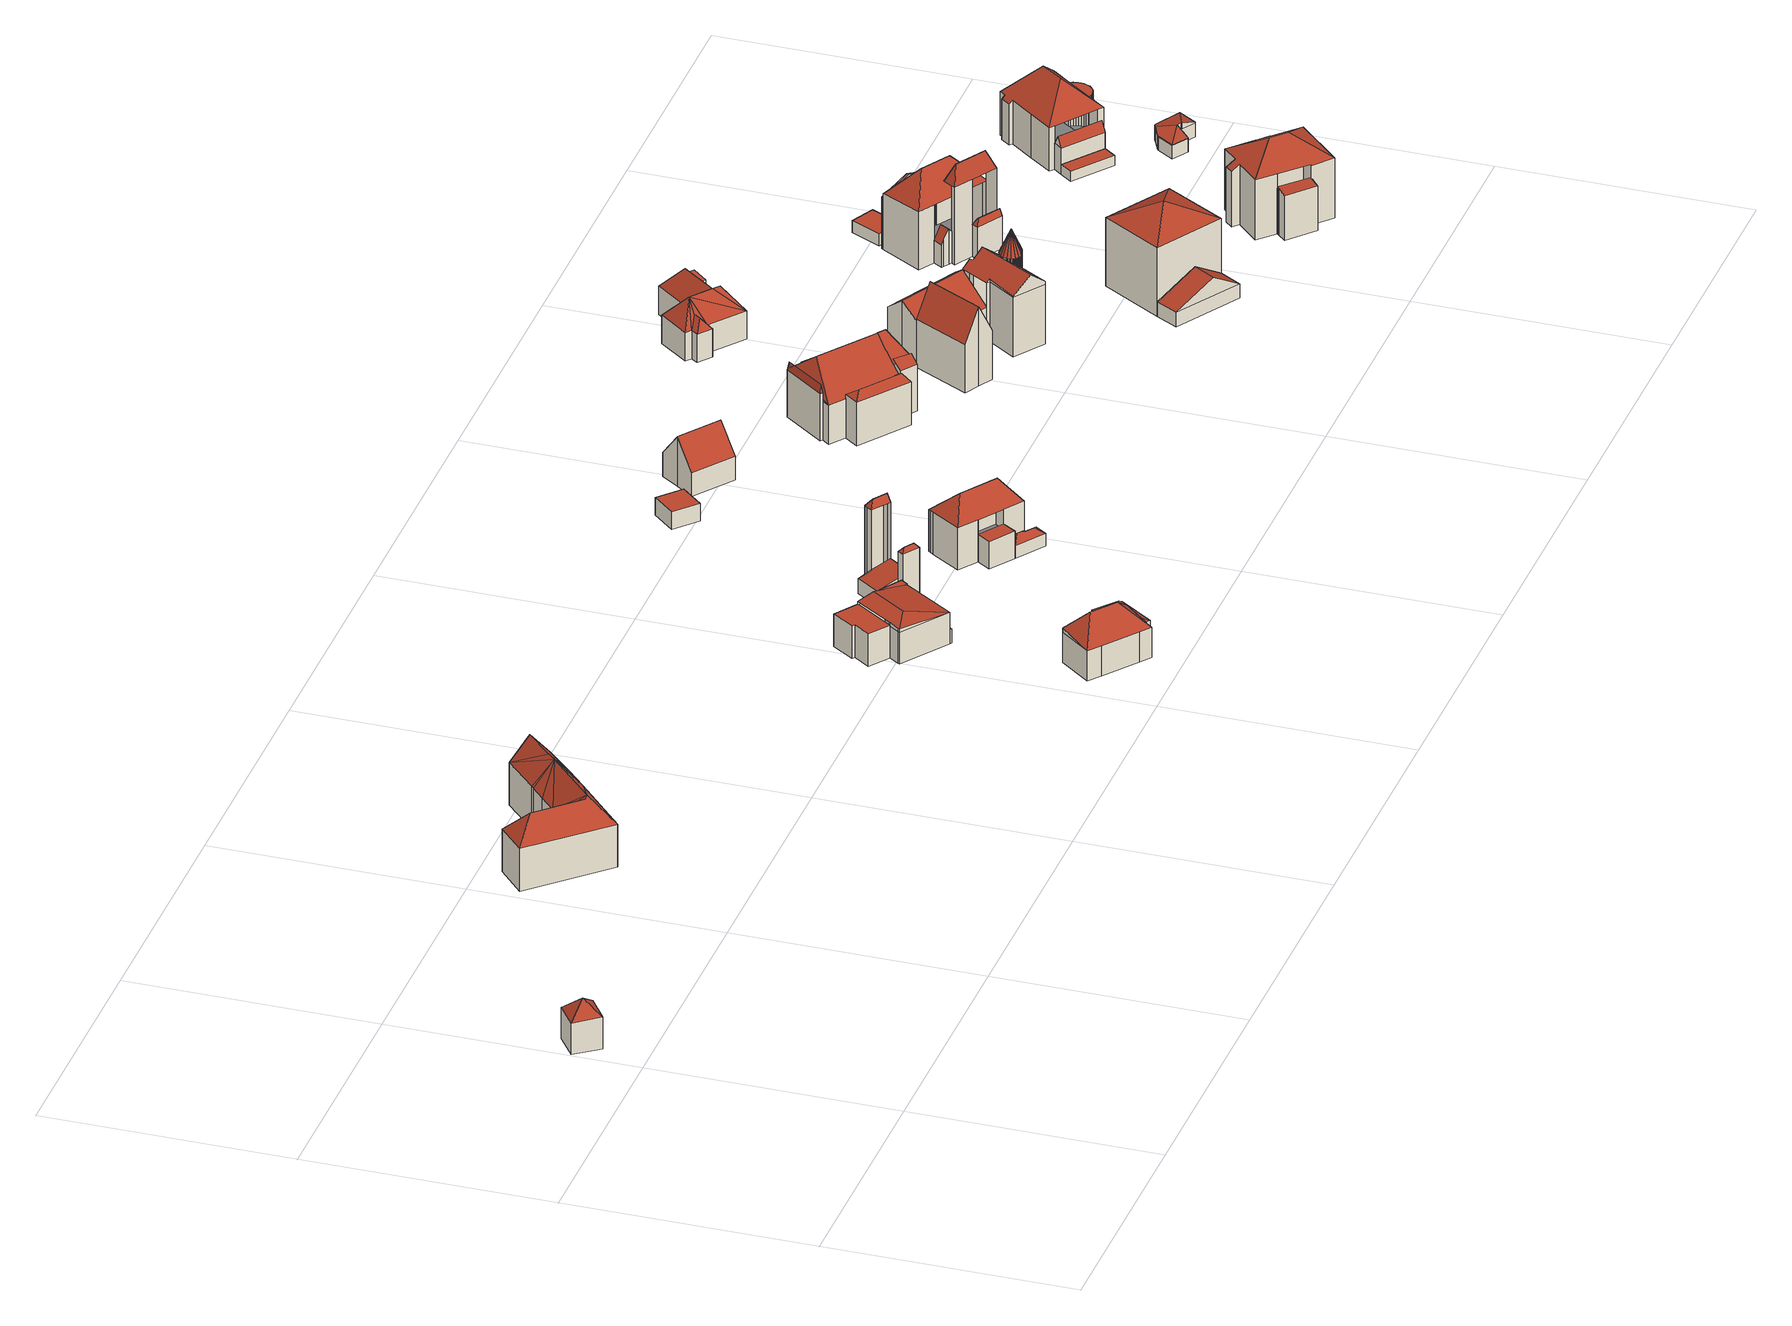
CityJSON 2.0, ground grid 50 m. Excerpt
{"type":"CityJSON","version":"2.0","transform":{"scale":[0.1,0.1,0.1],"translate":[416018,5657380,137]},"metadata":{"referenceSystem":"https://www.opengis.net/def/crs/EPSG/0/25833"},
"CityObjects":{
"building1":{"type":"Building","attributes":{"Dachtyp_tdc":"tdcTentRoof","Gemeindeschluessel":14612000,"Dachneigung":44.95,"QualitaetDacherkennung":68,"Geometrietyp2DReferenz":"3000","measuredHeight":9.64,"function":"31001_9998","roofType":"3500"},"geometry":[{"type":"Solid","lod":"2","boundaries":[[[[0,1,2,3]],[[1,4,5,2]],[[4,6,7,5]],[[6,0,3,7]],[[1,0,8]],[[4,1,8]],[[6,4,8]],[[0,6,8]],[[3,2,5,7]]]],"semantics":{"surfaces":[{"type":"WallSurface"},{"type":"RoofSurface"},{"type":"GroundSurface"}],"values":[[0,0,0,0,1,1,1,1,2]]}}]},
"building2":{"type":"Building","attributes":{"Dachtyp_tdc":"tdcFreeFormRoof","Gemeindeschluessel":14612000,"Dachneigung":49.51,"QualitaetDacherkennung":42,"Geometrietyp2DReferenz":"3000","measuredHeight":14.08,"function":"31001_9998","roofType":"5000"},"geometry":[{"type":"Solid","lod":"2","boundaries":[[[[9,10,11]],[[12,10,9]],[[12,13,10]],[[14,13,12]],[[13,14,15]],[[16,15,14,17]],[[16,17,18]],[[13,15,16,18,19]],[[20,21,22]],[[23,24,25,26,27,28,29,30,31,32,33,34]],[[17,14,24,23]],[[14,12,25,24]],[[12,9,26,25]],[[9,11,27,26]],[[11,35,28,27]],[[35,20,29,28]],[[20,22,30,29]],[[22,36,31,30]],[[36,37,32,31]],[[37,19,33,32]],[[19,18,34,33]],[[18,17,23,34]],[[38,37,36]],[[10,37,38]],[[13,37,10]],[[37,13,19]],[[36,22,21,38]],[[21,20,38]],[[20,10,38]],[[35,10,20]],[[10,35,11]]]],"semantics":{"surfaces":[{"type":"RoofSurface"},{"type":"WallSurface"},{"type":"GroundSurface"}],"values":[[0,0,0,0,0,0,0,0,1,2,1,1,1,1,1,1,1,1,1,1,1,1,0,0,0,0,0,0,0,0,0]]}}]},
"building3":{"type":"Building","attributes":{"Dachtyp_tdc":"tdcFreeFormRoof","Gemeindeschluessel":14612000,"Dachneigung":45.87,"QualitaetDacherkennung":77,"Geometrietyp2DReferenz":"3000","measuredHeight":11.06,"function":"31001_9998","roofType":"5000"},"geometry":[{"type":"Solid","lod":"2","boundaries":[[[[39,40,41,42]],[[40,43,44,41]],[[43,45,46,44]],[[45,47,48,46]],[[47,49,50,48]],[[49,51,52,50]],[[51,53,54,52]],[[53,55,56,54]],[[55,57,58,56]],[[57,39,42,58]],[[59,45,60]],[[39,61,62,63,64,65]],[[45,43,40,39,65,60]],[[66,59,60,65,64]],[[47,59,66,49]],[[49,66,64,51]],[[53,63,62,55]],[[51,64,63,53]],[[55,62,61,57]],[[57,61,39]],[[45,59,47]],[[42,41,44,46,48,50,52,54,56,58]]]],"semantics":{"surfaces":[{"type":"WallSurface"},{"type":"RoofSurface"},{"type":"GroundSurface"}],"values":[[0,0,0,0,0,0,0,0,0,0,1,1,1,1,0,0,0,0,0,0,0,2]]}}]},
"building4":{"type":"Building","attributes":{"Gemeindeschluessel":14612000,"Geometrietyp2DReferenz":"3000","function":"31001_9998","roofType":"9999"},"children":["building4-1","building4-2","building4-3","building4-4"]},
"building4-1":{"type":"BuildingPart","attributes":{"Dachtyp_tdc":"tdcHipAndGableRoof","Dachneigung":11.31,"QualitaetDacherkennung":45,"Geometrietyp2DReferenz":"3000","measuredHeight":8.24,"roofType":"5000"},"parents":["building4"],"geometry":[{"type":"MultiSurface","lod":"2","boundaries":[[[67,68,69,70,71]],[[68,72,73,69]],[[72,74,75,73]],[[76,77,78,79]],[[80,81,82,83,84]],[[85,67,86]],[[67,81,80,87,88,89,86]],[[90,91,92,85,86,89]],[[68,85,92,72]],[[72,92,91,93,74]],[[76,94,90,89,88,95,77]],[[67,85,68]],[[83,70,69,73,75,79,78,84]]],"semantics":{"surfaces":[{"type":"WallSurface"},{"type":"RoofSurface"},{"type":"GroundSurface"}],"values":[0,0,0,0,0,1,1,1,0,0,0,0,2]}}]},
"building4-2":{"type":"BuildingPart","attributes":{"Dachtyp_tdc":"tdcPolyFlatRoof","Dachneigung":0,"QualitaetDacherkennung":72,"Geometrietyp2DReferenz":"3000","measuredHeight":6.9,"roofType":"1000"},"parents":["building4"],"geometry":[{"type":"MultiSurface","lod":"2","boundaries":[[[93,96,97,75,74]],[[96,98,99,97]],[[98,100,101,99]],[[100,102,103,101]],[[102,94,76,79,103]],[[102,100,98,96,93,94]],[[79,75,97,99,101,103]]],"semantics":{"surfaces":[{"type":"WallSurface"},{"type":"RoofSurface"},{"type":"GroundSurface"}],"values":[0,0,0,0,0,1,2]}}]},
"building4-3":{"type":"BuildingPart","attributes":{"Dachtyp_tdc":"tdcPolyFlatRoof","Dachneigung":2.68,"QualitaetDacherkennung":78,"Geometrietyp2DReferenz":"3000","measuredHeight":6.94,"roofType":"2100"},"parents":["building4"],"geometry":[{"type":"MultiSurface","lod":"2","boundaries":[[[95,104,105,78,77]],[[104,106,107,105]],[[106,108,80,84,107]],[[108,106,104,95,87]],[[78,105,107,84]]],"semantics":{"surfaces":[{"type":"WallSurface"},{"type":"RoofSurface"},{"type":"GroundSurface"}],"values":[0,0,0,1,2]}}]},
"building4-4":{"type":"BuildingPart","attributes":{"Dachtyp_tdc":"tdcPolyFlatRoof","Dachneigung":0,"QualitaetDacherkennung":0,"Geometrietyp2DReferenz":"3000","measuredHeight":3,"roofType":"9999"},"parents":["building4"],"geometry":[{"type":"MultiSurface","lod":"2","boundaries":[[[71,109,110,82]],[[82,110,111,83]],[[110,109,112,111]],[[109,71,70,112]],[[83,111,112,70]],[[83,70,71,82]]],"semantics":{"surfaces":[{"type":"RoofSurface"},{"type":"WallSurface"},{"type":"GroundSurface"},{"type":"ClosureSurface","isClosure":"1","QuelleClosure":"LoD1Solid"}],"values":[0,1,1,1,2,3]}}]},
"building5":{"type":"Building","attributes":{"Dachtyp_tdc":"tdcFreeFormRoof","Gemeindeschluessel":14612000,"Dachneigung":26.32,"QualitaetDacherkennung":73,"Geometrietyp2DReferenz":"3000","measuredHeight":5.23,"function":"31001_9998","roofType":"5000"},"geometry":[{"type":"Solid","lod":"2","boundaries":[[[[113,114,115,116]],[[114,117,118,115]],[[117,119,120,118]],[[119,121,122,120]],[[121,123,124,122]],[[123,113,116,124]],[[125,123,126]],[[114,127,117]],[[128,126,123,121]],[[126,128,119,127,114,113,125]],[[121,119,128]],[[119,117,127]],[[113,123,125]],[[116,115,118,120,122,124]]]],"semantics":{"surfaces":[{"type":"WallSurface"},{"type":"RoofSurface"},{"type":"GroundSurface"}],"values":[[0,0,0,0,0,0,1,1,1,1,0,0,0,2]]}}]},
"building6":{"type":"Building","attributes":{"Gemeindeschluessel":14612000,"Geometrietyp2DReferenz":"3000","function":"31001_9998","roofType":"9999"},"children":["building6-1","building6-2","building6-3"]},
"building6-1":{"type":"BuildingPart","attributes":{"Dachtyp_tdc":"tdcFreeFormRoof","Dachneigung":53.41,"QualitaetDacherkennung":11,"Geometrietyp2DReferenz":"3000","measuredHeight":10.83,"roofType":"5000"},"parents":["building6"],"geometry":[{"type":"MultiSurface","lod":"2","boundaries":[[[129,130,131,132,133]],[[134,135,136,137,138]],[[135,129,133,136]],[[139,135,134]],[[140,139,134,130]],[[140,130,129]],[[139,140,129,135]],[[133,132,141,137,136]]],"semantics":{"surfaces":[{"type":"WallSurface"},{"type":"RoofSurface"},{"type":"GroundSurface"}],"values":[0,0,0,1,1,1,1,2]}}]},
"building6-2":{"type":"BuildingPart","attributes":{"Dachtyp_tdc":"tdcFreeFormRoof","Dachneigung":56.14,"QualitaetDacherkennung":5,"Geometrietyp2DReferenz":"3000","measuredHeight":18.08,"roofType":"5000"},"parents":["building6"],"geometry":[{"type":"MultiSurface","lod":"2","boundaries":[[[142,143,144,145,146]],[[143,147,148,144]],[[147,149,150,148]],[[149,151,152,150]],[[151,153,154,152]],[[153,155,154]],[[151,149,147,156]],[[147,143,142,156]],[[145,144,148,150,152,154]],[[142,153,151,156]]],"semantics":{"surfaces":[{"type":"WallSurface"},{"type":"RoofSurface"},{"type":"GroundSurface"}],"values":[0,0,0,0,0,0,1,1,2,1]}}]},
"building6-3":{"type":"BuildingPart","attributes":{"Dachtyp_tdc":"tdcGableRoof","Dachneigung":10.36,"QualitaetDacherkennung":9,"Geometrietyp2DReferenz":"3000","measuredHeight":4.58,"roofType":"3100"},"parents":["building6"],"geometry":[{"type":"MultiSurface","lod":"2","boundaries":[[[131,157,158,132]],[[157,159,160,158]],[[159,146,145,160]],[[155,161,162,154]],[[161,138,137,162]],[[155,146,159,157,131,163]],[[163,138,161,155]],[[141,132,158,160,145,154,162,137]]],"semantics":{"surfaces":[{"type":"WallSurface"},{"type":"RoofSurface"},{"type":"GroundSurface"}],"values":[0,0,0,0,0,1,1,2]}}]},
"building7":{"type":"Building","attributes":{"Dachtyp_tdc":"tdcFreeFormRoof","Gemeindeschluessel":14612000,"Dachneigung":35.01,"QualitaetDacherkennung":14,"Geometrietyp2DReferenz":"3000","measuredHeight":3.83,"function":"31001_9998","roofType":"5000"},"geometry":[{"type":"Solid","lod":"2","boundaries":[[[[164,165,166,167]],[[165,168,169,166]],[[168,170,171,169]],[[170,172,173,171]],[[172,174,175,173]],[[174,164,167,175]],[[176,174,172]],[[177,176,172,170]],[[178,177,170,168]],[[179,178,168,165]],[[179,165,164]],[[176,177,178,179,164,174]],[[167,166,169,171,173,175]]]],"semantics":{"surfaces":[{"type":"WallSurface"},{"type":"RoofSurface"},{"type":"GroundSurface"}],"values":[[0,0,0,0,0,0,1,1,1,1,1,1,2]]}}]},
"building8":{"type":"Building","attributes":{"Gemeindeschluessel":14612000,"Geometrietyp2DReferenz":"3000","function":"31001_9998","roofType":"9999"},"children":["building8-1","building8-2"]},
"building8-1":{"type":"BuildingPart","attributes":{"Dachtyp_tdc":"tdcPolyFlatRoof","Dachneigung":0,"QualitaetDacherkennung":53,"Geometrietyp2DReferenz":"3000","measuredHeight":5.79,"roofType":"1000"},"parents":["building8"],"geometry":[{"type":"MultiSurface","lod":"2","boundaries":[[[180,181,167,166]],[[181,182,183,167]],[[182,184,185,183]],[[184,186,187,185]],[[184,182,181,180,186]],[[187,166,167,183,185]]],"semantics":{"surfaces":[{"type":"WallSurface"},{"type":"RoofSurface"},{"type":"GroundSurface"}],"values":[0,0,0,0,1,2]}}]},
"building8-2":{"type":"BuildingPart","attributes":{"Dachtyp_tdc":"tdcFreeFormRoof","Dachneigung":43.89,"QualitaetDacherkennung":69,"Geometrietyp2DReferenz":"3000","measuredHeight":12.89,"roofType":"5000"},"parents":["building8"],"geometry":[{"type":"MultiSurface","lod":"2","boundaries":[[[188,189,185,187,186]],[[189,190,191,185]],[[190,192,193,191]],[[192,194,195,193]],[[194,196,197,195]],[[196,198,199,197]],[[198,200,201,199]],[[200,202,203,201]],[[202,204,205,203]],[[204,206,207,205]],[[206,208,209,207]],[[208,210,169,209]],[[210,211,166,169]],[[211,180,166]],[[210,208,206,212]],[[206,204,202,200,198,196,213,212]],[[196,194,192,190,213]],[[187,185,191,193,195,197,199,201,203,205,207,209,169,166]],[[190,189,188,211,210,212,213]]],"semantics":{"surfaces":[{"type":"WallSurface"},{"type":"RoofSurface"},{"type":"GroundSurface"}],"values":[0,0,0,0,0,0,0,0,0,0,0,0,0,0,1,1,1,2,1]}}]},
"building9":{"type":"Building","attributes":{"Dachtyp_tdc":"tdcPolyFlatRoof","Gemeindeschluessel":14612000,"Dachneigung":0,"QualitaetDacherkennung":62,"Geometrietyp2DReferenz":"3000","measuredHeight":3.75,"function":"31001_9998","roofType":"1000"},"geometry":[{"type":"Solid","lod":"2","boundaries":[[[[214,215,216,217]],[[215,218,219,216]],[[218,220,221,219]],[[220,214,217,221]],[[220,218,215,214]],[[217,216,219,221]]]],"semantics":{"surfaces":[{"type":"WallSurface"},{"type":"RoofSurface"},{"type":"GroundSurface"}],"values":[[0,0,0,0,1,2]]}}]},
"building10":{"type":"Building","attributes":{"Dachtyp_tdc":"tdcFreeFormRoof","Gemeindeschluessel":14612000,"Dachneigung":51.76,"QualitaetDacherkennung":70,"Geometrietyp2DReferenz":"3000","measuredHeight":10.62,"function":"31001_9998","roofType":"5000"},"geometry":[{"type":"Solid","lod":"2","boundaries":[[[[222,223,224,225]],[[223,226,227,224]],[[226,228,229,227]],[[228,230,231,229]],[[230,222,225,231]],[[222,232,233,226,223]],[[232,230,228,233]],[[228,226,233]],[[222,230,232]],[[225,224,227,229,231]]]],"semantics":{"surfaces":[{"type":"WallSurface"},{"type":"RoofSurface"},{"type":"GroundSurface"}],"values":[[0,0,0,0,0,1,1,0,0,2]]}}]},
"building11":{"type":"Building","attributes":{"Gemeindeschluessel":14612000,"Geometrietyp2DReferenz":"3000","function":"31001_9998","roofType":"9999"},"children":["building11-1","building11-2","building11-3","building11-4","building11-5","building11-6"]},
"building11-1":{"type":"BuildingPart","attributes":{"Dachtyp_tdc":"tdcPolyFlatRoof","Dachneigung":32.9,"QualitaetDacherkennung":39,"Geometrietyp2DReferenz":"3000","measuredHeight":11.26,"roofType":"2100"},"parents":["building11"],"geometry":[{"type":"MultiSurface","lod":"2","boundaries":[[[234,235,236,237,238]],[[234,239,240,235]],[[237,241,242,243,238]],[[239,234,238,243,244]]],"semantics":{"surfaces":[{"type":"WallSurface"},{"type":"RoofSurface"},{"type":"GroundSurface"}],"values":[0,1,2,0]}}]},
"building11-2":{"type":"BuildingPart","attributes":{"Dachtyp_tdc":"tdcHipAndGableRoof","Dachneigung":61.39,"QualitaetDacherkennung":60,"Geometrietyp2DReferenz":"3000","measuredHeight":14.5,"roofType":"5000"},"parents":["building11"],"geometry":[{"type":"MultiSurface","lod":"2","boundaries":[[[245,246,247,248,249]],[[246,250,251,247]],[[250,252,253,251]],[[252,244,243,253]],[[252,250,246,254]],[[246,245,255,256,254]],[[256,257,258,244,252,254]],[[259,248,247,251,253,243,242]]],"semantics":{"surfaces":[{"type":"WallSurface"},{"type":"RoofSurface"},{"type":"GroundSurface"}],"values":[0,0,0,0,1,1,1,2]}}]},
"building11-3":{"type":"BuildingPart","attributes":{"Dachtyp_tdc":"tdcHipAndGableRoof","Dachneigung":40.61,"QualitaetDacherkennung":50,"Geometrietyp2DReferenz":"3000","measuredHeight":14.42,"roofType":"5000"},"parents":["building11"],"geometry":[{"type":"MultiSurface","lod":"2","boundaries":[[[260,261,262,263,264,255]],[[265,266,262,261,267]],[[268,269,270]],[[271,272,273,274,275,248,259,242,241]],[[276,268,272,271]],[[268,270,273,272]],[[265,267,275,274]],[[262,277,269,268,263]],[[268,276,278,279,257,264,263]]],"semantics":{"surfaces":[{"type":"RoofSurface"},{"type":"WallSurface"},{"type":"GroundSurface"}],"values":[0,1,1,2,1,1,1,0,0]}}]},
"building11-4":{"type":"BuildingPart","attributes":{"Dachtyp_tdc":"tdcPolyFlatRoof","Dachneigung":31.56,"QualitaetDacherkennung":32,"Geometrietyp2DReferenz":"3000","measuredHeight":10.44,"roofType":"2100"},"parents":["building11"],"geometry":[{"type":"MultiSurface","lod":"2","boundaries":[[[280,281,282,275,267,261]],[[281,283,284,282]],[[283,285,286,284]],[[285,287,288,286]],[[287,260,249,248,288]],[[260,287,285,283,281,280]],[[275,282,284,286,288,248]]],"semantics":{"surfaces":[{"type":"WallSurface"},{"type":"RoofSurface"},{"type":"GroundSurface"}],"values":[0,0,0,0,0,1,2]}}]},
"building11-5":{"type":"BuildingPart","attributes":{"Dachtyp_tdc":"tdcFreeFormRoof","Dachneigung":35.27,"QualitaetDacherkennung":13,"Geometrietyp2DReferenz":"3000","measuredHeight":10.44,"roofType":"5000"},"parents":["building11"],"geometry":[{"type":"MultiSurface","lod":"2","boundaries":[[[236,289,290,237]],[[289,291,292,290]],[[291,293,276,271,292]],[[294,293,291]],[[295,294,291,289]],[[289,236,296,295]],[[294,295,296,293]],[[237,290,292,271,241]]],"semantics":{"surfaces":[{"type":"WallSurface"},{"type":"RoofSurface"},{"type":"GroundSurface"}],"values":[0,0,0,1,1,1,1,2]}}]},
"building11-6":{"type":"BuildingPart","attributes":{"Dachtyp_tdc":"tdcFreeFormRoof","Dachneigung":80.69,"QualitaetDacherkennung":27,"Geometrietyp2DReferenz":"3000","measuredHeight":11.85,"roofType":"5000"},"parents":["building11"],"geometry":[{"type":"MultiSurface","lod":"2","boundaries":[[[297,298,299,273,270,269]],[[298,300,301,299]],[[300,266,265,274,301]],[[302,266,300]],[[303,302,300,298]],[[303,298,297]],[[302,303,297,277,266]],[[273,299,301,274]]],"semantics":{"surfaces":[{"type":"WallSurface"},{"type":"RoofSurface"},{"type":"GroundSurface"}],"values":[0,0,0,1,1,1,1,2]}}]},
"building12":{"type":"Building","attributes":{"Gemeindeschluessel":14612000,"QualitaetDacherkennung":100,"Geometrietyp2DReferenz":"3000","function":"31001_9998","roofType":"9999"},"children":["building12-1","building12-2","building12-3","building12-4"]},
"building12-1":{"type":"BuildingPart","attributes":{"Dachtyp_tdc":"tdcGableRoof","Dachneigung":61.97,"QualitaetDacherkennung":100,"Geometrietyp2DReferenz":"3000","measuredHeight":16.81,"roofType":"3100"},"parents":["building12"],"geometry":[{"type":"MultiSurface","lod":"2","boundaries":[[[304,305,306,307]],[[308,304,307,309]],[[305,310,311,306]],[[310,312,313,314,315,311]],[[316,308,309,317,318,319]],[[320,312,310,305]],[[305,304,308,316,321,320]],[[309,307,306,311,315,322,323,317]]],"semantics":{"surfaces":[{"type":"WallSurface"},{"type":"RoofSurface"},{"type":"GroundSurface"}],"values":[0,0,0,0,0,1,1,2]}}]},
"building12-2":{"type":"BuildingPart","attributes":{"Dachtyp_tdc":"tdcGableRoof","Dachneigung":37.87,"QualitaetDacherkennung":100,"Geometrietyp2DReferenz":"3000","measuredHeight":15.94,"roofType":"3100"},"parents":["building12"],"geometry":[{"type":"MultiSurface","lod":"2","boundaries":[[[324,325,326]],[[327,328,329]],[[329,328,330,331]],[[332,333,334,335]],[[335,334,336,337]],[[338,339,340,341,342,343,344,345,346,347,348,349,350,351,352,353,354,355,356,357]],[[358,359,340,339,360,361]],[[359,327,341,340]],[[327,329,362,342,341]],[[335,337,354,353,363]],[[337,364,355,354]],[[364,324,356,355]],[[324,326,365,366,357,356]],[[367,336,334,333,368,369,370,371,372,373,374,375,330,328,327,376]],[[326,325,377,367,376,378,379,380]],[[380,379,358]],[[358,379,378,359]],[[359,378,376,327]],[[337,336,367,377,364]],[[364,377,325,324]]],"semantics":{"surfaces":[{"type":"WallSurface"},{"type":"GroundSurface"},{"type":"RoofSurface"}],"values":[0,0,0,0,0,1,0,0,0,0,0,0,0,2,2,0,0,0,0,0]}}]},
"building12-3":{"type":"BuildingPart","attributes":{"Dachtyp_tdc":"tdcGableAndHippedGRoof","Dachneigung":37.28,"QualitaetDacherkennung":100,"Geometrietyp2DReferenz":"3000","measuredHeight":11.18,"roofType":"9999"},"parents":["building12"],"geometry":[{"type":"MultiSurface","lod":"2","boundaries":[[[313,381,382,314]],[[381,383,384,382]],[[383,385,386,384]],[[385,387,388,386]],[[387,361,360,388]],[[365,319,318,366]],[[389,361,387]],[[390,389,387,385,383,381]],[[381,313,391,392,319,365,390]],[[393,394,314,382,384,386,388,360,395,396,366,318]]],"semantics":{"surfaces":[{"type":"WallSurface"},{"type":"RoofSurface"},{"type":"GroundSurface"}],"values":[0,0,0,0,0,0,1,1,1,2]}}]},
"building12-4":{"type":"BuildingPart","attributes":{"Dachtyp_tdc":"tdcTentRoof","Dachneigung":66.86,"QualitaetDacherkennung":100,"Geometrietyp2DReferenz":"3000","measuredHeight":19.27,"roofType":"4000"},"parents":["building12"],"geometry":[{"type":"MultiSurface","lod":"2","boundaries":[[[397,398,399,362,329]],[[398,400,401,399]],[[400,402,403,401]],[[402,404,405,403]],[[404,406,407,405]],[[406,408,409,407]],[[408,410,411,409]],[[410,412,413,411]],[[412,414,415,413]],[[414,416,417,415]],[[416,418,419,417]],[[418,420,421,419]],[[420,422,423,421]],[[422,424,425,423]],[[424,426,427,425]],[[426,428,429,427]],[[428,430,431,429]],[[430,432,433,431]],[[432,434,435,433]],[[434,436,437,435]],[[436,438,439,437]],[[438,440,441,439]],[[440,442,443,441]],[[442,444,445,443]],[[444,446,447,445]],[[446,448,449,447]],[[448,450,451,449]],[[450,452,453,451]],[[452,454,455,453]],[[456,457,458,459]],[[454,460,461,455]],[[460,462,463,461]],[[462,456,459,463]],[[457,464,465,458]],[[464,466,467,465]],[[466,468,469,467]],[[468,470,471,469]],[[470,472,335,363,471]],[[473,474,475,476,477,478,479,480]],[[481,482,483,484,485,486,473,480]],[[487,488,489,490,491,492,481,480]],[[493,494,495,496,497,487,480]],[[472,498,493,480,499]],[[500,499,480]],[[501,500,480]],[[502,501,480]],[[503,502,480]],[[504,503,480]],[[505,504,480]],[[506,505,480]],[[507,506,480]],[[508,507,480]],[[397,508,480]],[[480,509,510,511,512,513,514,397]],[[515,516,517,518,519,520,509,480]],[[479,521,424,422,522,515,480]],[[416,516,515,418]],[[418,515,522,420]],[[420,522,422]],[[424,521,426]],[[426,521,479,428]],[[428,479,478,430]],[[406,510,509,520,408]],[[408,520,519,410]],[[410,519,518,412]],[[412,518,517,414]],[[414,517,516,416]],[[397,514,398]],[[398,514,513,400]],[[400,513,512,402]],[[402,512,511,404]],[[404,511,510,406]],[[470,498,472]],[[468,494,493,498,470]],[[456,487,497,457]],[[462,488,487,456]],[[457,497,496,464]],[[464,496,495,466]],[[466,495,494,468]],[[450,492,491,452]],[[448,482,481,492,450]],[[452,491,490,454]],[[454,490,489,460]],[[460,489,488,462]],[[440,486,485,442]],[[438,474,473,486,440]],[[442,485,484,444]],[[444,484,483,446]],[[446,483,482,448]],[[430,478,477,432]],[[432,477,476,434]],[[434,476,475,436]],[[436,475,474,438]],[[523,524,525,526,527,528,529,530,531,532,362,399,401,403,405,407,409,411,413,415,417,419,421,423,425,427,429,431,433,435,437,439,441,443,445,447,449,451,453,455,461,463,459,458,465,467,469,471,363]]],"semantics":{"surfaces":[{"type":"WallSurface"},{"type":"RoofSurface"},{"type":"GroundSurface"}],"values":[0,0,0,0,0,0,0,0,0,0,0,0,0,0,0,0,0,0,0,0,0,0,0,0,0,0,0,0,0,0,0,0,0,0,0,0,0,0,1,1,1,1,1,1,1,1,1,1,1,1,1,1,1,1,1,1,0,0,0,0,0,0,0,0,0,0,0,0,0,0,0,0,0,0,0,0,0,0,0,0,0,0,0,0,0,0,0,0,0,0,0,0,0,2]}}]},
"building13":{"type":"Building","attributes":{"Dachtyp_tdc":"tdcFreeFormRoof","Gemeindeschluessel":14612000,"Dachneigung":50.59,"QualitaetDacherkennung":54,"Geometrietyp2DReferenz":"3000","measuredHeight":10.64,"function":"31001_9998","roofType":"5000"},"geometry":[{"type":"Solid","lod":"2","boundaries":[[[[533,534,535,536]],[[534,537,538,535]],[[537,539,540,538]],[[539,541,542,540]],[[541,543,544,542]],[[543,545,546,544]],[[545,547,548,546]],[[547,549,550,548]],[[549,551,552,550]],[[551,553,554,552]],[[553,555,556,554]],[[555,557,558,556]],[[557,559,560,558]],[[559,533,536,560]],[[561,562,559,557]],[[563,564,561,557,555]],[[563,555,553]],[[565,543,566]],[[563,565,564]],[[563,543,565]],[[563,545,543]],[[563,567,545]],[[563,551,567]],[[551,563,553]],[[568,567,551,549]],[[568,549,547]],[[567,568,547,545]],[[566,543,541]],[[565,566,541,539]],[[569,562,561,564,565,539,537]],[[570,569,537,534]],[[570,534,533]],[[562,569,570,533,559]],[[536,535,538,540,542,544,546,548,550,552,554,556,558,560]]]],"semantics":{"surfaces":[{"type":"WallSurface"},{"type":"RoofSurface"},{"type":"GroundSurface"}],"values":[[0,0,0,0,0,0,0,0,0,0,0,0,0,0,1,1,1,1,1,1,1,1,1,1,1,1,1,1,1,1,1,1,1,2]]}}]},
"building14":{"type":"Building","attributes":{"Dachtyp_tdc":"tdcGableRoof","Gemeindeschluessel":14612000,"Dachneigung":23.42,"QualitaetDacherkennung":7,"Geometrietyp2DReferenz":"3000","measuredHeight":7.06,"function":"31001_9998","roofType":"3100"},"geometry":[{"type":"Solid","lod":"2","boundaries":[[[[571,572,573,574]],[[572,575,576,573]],[[575,577,578,576]],[[577,571,574,578]],[[575,572,579]],[[571,577,580]],[[572,571,580,579]],[[577,575,579,580]],[[574,573,576,578]]]],"semantics":{"surfaces":[{"type":"WallSurface"},{"type":"RoofSurface"},{"type":"GroundSurface"}],"values":[[0,0,0,0,0,0,1,1,2]]}}]},
"building15":{"type":"Building","attributes":{"Dachtyp_tdc":"tdcTentRoof","Gemeindeschluessel":14612000,"Dachneigung":26.72,"QualitaetDacherkennung":83,"Geometrietyp2DReferenz":"3000","measuredHeight":18.25,"function":"31001_9998","roofType":"3500"},"geometry":[{"type":"Solid","lod":"2","boundaries":[[[[581,582,583,578]],[[582,584,585,583]],[[584,586,574,585]],[[586,581,578,574]],[[582,581,587]],[[584,582,587]],[[586,584,587]],[[581,586,587]],[[578,583,585,574]]]],"semantics":{"surfaces":[{"type":"WallSurface"},{"type":"RoofSurface"},{"type":"GroundSurface"}],"values":[[0,0,0,0,1,1,1,1,2]]}}]},
"building16":{"type":"Building","attributes":{"Gemeindeschluessel":14612000,"Geometrietyp2DReferenz":"3000","function":"31001_9998","roofType":"9999"},"children":["building16-1","building16-2","building16-3","building16-4","building16-5"]},
"building16-1":{"type":"BuildingPart","attributes":{"Dachtyp_tdc":"tdcFreeFormRoof","Dachneigung":60.22,"QualitaetDacherkennung":18,"Geometrietyp2DReferenz":"3000","measuredHeight":8.27,"roofType":"5000"},"parents":["building16"],"geometry":[{"type":"MultiSurface","lod":"2","boundaries":[[[588,589,590,591]],[[592,593,594,595]],[[593,588,591,594]],[[596,593,592]],[[597,596,592,589]],[[597,589,588]],[[596,597,588,593]],[[591,590,595,594]]],"semantics":{"surfaces":[{"type":"WallSurface"},{"type":"RoofSurface"},{"type":"GroundSurface"}],"values":[0,0,0,0,1,1,1,2]}}]},
"building16-2":{"type":"BuildingPart","attributes":{"Dachtyp_tdc":"tdcGableRoof","Dachneigung":60.09,"QualitaetDacherkennung":7,"Geometrietyp2DReferenz":"3000","measuredHeight":7.57,"roofType":"3100"},"parents":["building16"],"geometry":[{"type":"MultiSurface","lod":"2","boundaries":[[[598,599,600,601]],[[599,602,603,600]],[[602,604,605,603]],[[606,598,601,607]],[[608,604,602,599,598]],[[598,606,609,608]],[[601,600,603,605,610,611,607]]],"semantics":{"surfaces":[{"type":"WallSurface"},{"type":"RoofSurface"},{"type":"GroundSurface"}],"values":[0,0,0,0,1,1,2]}}]},
"building16-3":{"type":"BuildingPart","attributes":{"Dachtyp_tdc":"tdcFreeFormRoof","Dachneigung":67.44,"QualitaetDacherkennung":6,"Geometrietyp2DReferenz":"3000","measuredHeight":20.17,"roofType":"5000"},"parents":["building16"],"geometry":[{"type":"MultiSurface","lod":"2","boundaries":[[[612,613,592,595,614,615]],[[616,617,618,590,589]],[[617,619,606,607,618]],[[620,613,612]],[[621,620,612,622]],[[621,622,619,617]],[[620,621,617,616,613]],[[607,611,614,595,590,618]]],"semantics":{"surfaces":[{"type":"WallSurface"},{"type":"RoofSurface"},{"type":"GroundSurface"}],"values":[0,0,0,1,1,1,1,2]}}]},
"building16-4":{"type":"BuildingPart","attributes":{"Dachtyp_tdc":"tdcHipRoof","Dachneigung":48.92,"QualitaetDacherkennung":44,"Geometrietyp2DReferenz":"3000","measuredHeight":17.33,"roofType":"3200"},"parents":["building16"],"geometry":[{"type":"MultiSurface","lod":"2","boundaries":[[[623,624,625,626,627]],[[628,629,630,631,632]],[[629,633,634,630]],[[633,635,636,634]],[[635,637,638,636]],[[637,639,640,638]],[[639,641,642,640]],[[641,643,644,642]],[[643,615,614,644]],[[643,641,639,637,635,633,629,645]],[[624,623,646]],[[629,628,647,648,624,646,645]],[[623,649,650,615,643,645,646]],[[605,627,626,631,630,634,636,638,640,642,644,614,611,610]],[[649,623,627,605]],[[649,605,604]]],"semantics":{"surfaces":[{"type":"WallSurface"},{"type":"RoofSurface"},{"type":"GroundSurface"}],"values":[0,0,0,0,0,0,0,0,0,1,1,1,1,2,0,0]}}]},
"building16-5":{"type":"BuildingPart","attributes":{"Dachtyp_tdc":"tdcGableRoof","Dachneigung":15.13,"QualitaetDacherkennung":7,"Geometrietyp2DReferenz":"3000","measuredHeight":13.53,"roofType":"3100"},"parents":["building16"],"geometry":[{"type":"MultiSurface","lod":"2","boundaries":[[[625,651,652,626]],[[651,653,654,652]],[[653,632,631,654]],[[653,651,655]],[[651,625,648,656,655]],[[632,653,655,656,647]],[[626,652,654,631]]],"semantics":{"surfaces":[{"type":"WallSurface"},{"type":"RoofSurface"},{"type":"GroundSurface"}],"values":[0,0,0,0,1,1,2]}}]},
"building17":{"type":"Building","attributes":{"Dachtyp_tdc":"tdcPolyFlatRoof","Gemeindeschluessel":14612000,"Dachneigung":0,"QualitaetDacherkennung":60,"Geometrietyp2DReferenz":"3000","measuredHeight":2.53,"function":"31001_9998","roofType":"1000"},"geometry":[{"type":"Solid","lod":"2","boundaries":[[[[657,658,659,660]],[[658,661,662,659]],[[661,663,664,662]],[[663,657,660,664]],[[663,661,658,657]],[[660,659,662,664]]]],"semantics":{"surfaces":[{"type":"WallSurface"},{"type":"RoofSurface"},{"type":"GroundSurface"}],"values":[[0,0,0,0,1,2]]}}]},
"building18":{"type":"Building","attributes":{"Gemeindeschluessel":14612000,"Geometrietyp2DReferenz":"3000","function":"31001_9998","roofType":"9999"},"children":["building18-1","building18-2"]},
"building18-1":{"type":"BuildingPart","attributes":{"Dachtyp_tdc":"tdcHipRoof","Dachneigung":32.3,"QualitaetDacherkennung":62,"Geometrietyp2DReferenz":"3000","measuredHeight":16.6,"roofType":"3200"},"parents":["building18"],"geometry":[{"type":"MultiSurface","lod":"2","boundaries":[[[665,666,667,668,669]],[[666,670,671,667]],[[670,672,673,671]],[[672,674,675,673]],[[674,676,677,675]],[[676,678,679,677]],[[678,680,681,679]],[[680,682,683,681]],[[682,684,685,683]],[[684,686,687,685]],[[686,688,689,687]],[[688,690,691,689]],[[690,692,693,691]],[[692,694,695,696,693]],[[692,690,697]],[[680,678,676,674,672,670,698]],[[690,688,686,684,682,680,698,697]],[[670,666,665,699,694,692,697,698]],[[668,667,671,673,675,677,679,681,683,685,687,689,691,693,696,700]]],"semantics":{"surfaces":[{"type":"WallSurface"},{"type":"RoofSurface"},{"type":"GroundSurface"}],"values":[0,0,0,0,0,0,0,0,0,0,0,0,0,0,1,1,1,1,2]}}]},
"building18-2":{"type":"BuildingPart","attributes":{"Dachtyp_tdc":"tdcPolyFlatRoof","Dachneigung":9.8,"QualitaetDacherkennung":41,"Geometrietyp2DReferenz":"3000","measuredHeight":9.95,"roofType":"2100"},"parents":["building18"],"geometry":[{"type":"MultiSurface","lod":"2","boundaries":[[[701,702,703,704]],[[702,705,667,703]],[[705,669,668,667]],[[695,706,707,696]],[[706,708,709,707]],[[708,710,711,709]],[[710,701,704,711]],[[710,708,706,695,712,669,705,702,701]],[[704,703,667,668,700,696,707,709,711]]],"semantics":{"surfaces":[{"type":"WallSurface"},{"type":"RoofSurface"},{"type":"GroundSurface"}],"values":[0,0,0,0,0,0,0,1,2]}}]},
"building19":{"type":"Building","attributes":{"Dachtyp_tdc":"tdcPolyFlatRoof","Gemeindeschluessel":14612000,"Dachneigung":0,"QualitaetDacherkennung":49,"Geometrietyp2DReferenz":"3000","measuredHeight":2.21,"function":"31001_9998","roofType":"1000"},"geometry":[{"type":"Solid","lod":"2","boundaries":[[[[713,714,715,716]],[[714,717,718,715]],[[717,719,720,718]],[[719,713,716,720]],[[719,717,714,713]],[[716,715,718,720]]]],"semantics":{"surfaces":[{"type":"WallSurface"},{"type":"RoofSurface"},{"type":"GroundSurface"}],"values":[[0,0,0,0,1,2]]}}]},
"building20":{"type":"Building","attributes":{"Dachtyp_tdc":"tdcFreeFormRoof","Gemeindeschluessel":14612000,"Dachneigung":15.31,"QualitaetDacherkennung":70,"Geometrietyp2DReferenz":"3000","measuredHeight":4.24,"function":"31001_9998","roofType":"5000"},"geometry":[{"type":"Solid","lod":"2","boundaries":[[[[721,722,723,724,725,726,727]],[[728,725,729]],[[730,728,729,731]],[[732,725,728,730]],[[733,727,726,734]],[[734,726,725,732]],[[735,724,723,736]],[[736,723,722,737]],[[737,722,721]],[[738,739,724,735]],[[731,729,740,741]],[[741,740,739,738]],[[742,743,727,733]],[[721,743,742]],[[744,745,746,747,748,749,750,751,752,753,754,755]],[[742,733,745,744]],[[733,734,746,745]],[[734,732,747,746]],[[732,730,748,747]],[[730,731,749,748]],[[731,741,750,749]],[[741,738,751,750]],[[738,735,752,751]],[[735,736,753,752]],[[736,737,754,753]],[[737,721,755,754]],[[721,742,744,755]],[[727,743,721]],[[739,740,729,725,724]]]],"semantics":{"surfaces":[{"type":"RoofSurface"},{"type":"WallSurface"},{"type":"GroundSurface"}],"values":[[0,0,1,1,1,1,1,1,1,1,1,1,1,1,2,1,1,1,1,1,1,1,1,1,1,1,1,0,0]]}}]},
"building21":{"type":"Building","attributes":{"Gemeindeschluessel":14612000,"Geometrietyp2DReferenz":"3000","function":"31001_9998","roofType":"9999"},"children":["building21-1","building21-2","building21-3"]},
"building21-1":{"type":"BuildingPart","attributes":{"Dachtyp_tdc":"tdcFreeFormRoof","Dachneigung":60.76,"QualitaetDacherkennung":19,"Geometrietyp2DReferenz":"3000","measuredHeight":7.59,"roofType":"5000"},"parents":["building21"],"geometry":[{"type":"MultiSurface","lod":"2","boundaries":[[[756,757,720,758]],[[757,759,718,720]],[[759,760,761,718]],[[762,759,757,763]],[[763,756,760,762]],[[759,762,760]],[[756,763,757]],[[720,718,761,758]]],"semantics":{"surfaces":[{"type":"WallSurface"},{"type":"RoofSurface"},{"type":"GroundSurface"}],"values":[0,0,0,1,1,0,0,2]}}]},
"building21-2":{"type":"BuildingPart","attributes":{"Dachtyp_tdc":"tdcHipRoof","Dachneigung":42.5,"QualitaetDacherkennung":62,"Geometrietyp2DReferenz":"3000","measuredHeight":14.83,"roofType":"3200"},"parents":["building21"],"geometry":[{"type":"MultiSurface","lod":"2","boundaries":[[[764,765,766]],[[764,767,768,765]],[[767,769,758,768]],[[769,756,758]],[[770,761,760]],[[770,771,772,761]],[[771,773,774,772]],[[773,775,776,774]],[[775,777,778,776]],[[777,779,780,778]],[[779,781,782,780]],[[781,783,784,782]],[[783,785,786,784]],[[785,787,788,786]],[[787,789,788]],[[785,783,790]],[[771,770,769,767,791]],[[783,781,779,777,775,773,771,791,790]],[[767,764,787,785,790,791]],[[765,768,758,761,772,774,776,778,780,782,784,786,788]]],"semantics":{"surfaces":[{"type":"WallSurface"},{"type":"RoofSurface"},{"type":"GroundSurface"}],"values":[0,0,0,0,0,0,0,0,0,0,0,0,0,0,0,1,1,1,1,2]}}]},
"building21-3":{"type":"BuildingPart","attributes":{"Dachtyp_tdc":"tdcPolyFlatRoof","Dachneigung":0,"QualitaetDacherkennung":55,"Geometrietyp2DReferenz":"3000","measuredHeight":9.15,"roofType":"1000"},"parents":["building21"],"geometry":[{"type":"MultiSurface","lod":"2","boundaries":[[[792,793,794,795]],[[793,796,797,794]],[[798,799,800,801]],[[799,766,765,800]],[[789,802,803,788]],[[802,804,805,803]],[[804,806,807,805]],[[806,808,809,807]],[[808,810,811,809]],[[810,812,813,811]],[[812,814,815,813]],[[814,816,817,815]],[[816,818,819,817]],[[818,820,821,819]],[[820,822,823,821]],[[822,824,825,823]],[[824,792,795,825]],[[824,822,820,818,816,814,812,810,808,806,804,802,789,766,799,798,826,796,793,792]],[[795,794,797,827,801,800,765,788,803,805,807,809,811,813,815,817,819,821,823,825]],[[796,826,827,797]],[[826,798,801,827]]],"semantics":{"surfaces":[{"type":"WallSurface"},{"type":"RoofSurface"},{"type":"GroundSurface"}],"values":[0,0,0,0,0,0,0,0,0,0,0,0,0,0,0,0,0,1,2,0,0]}}]}
},
"vertices":[
[7,639,73],[55,674,73],[55,674,7],[7,639,7],[91,625,76],[91,625,7],[42,590,76],[42,590,7],[49,631,104],
[609,889,160],[667,885,209],[636,914,160],[576,858,160],[565,790,210],[561,844,160],[559,790,205],[482,871,205],[483,925,160],[427,873,160],[563,730,160],[710,985,160],[739,955,208],[767,925,160],[483,925,69],[561,844,69],[576,858,69],[609,889,69],[636,914,69],[642,920,69],[710,985,69],[767,925,69],[713,870,69],[673,832,69],[563,730,69],[427,873,69],[642,920,160],[713,870,160],[673,832,160],[683,901,209],
[1476,3,189],[1454,19,189],[1454,19,125],[1476,3,125],[1387,70,189],[1387,70,125],[1362,89,189],[1362,89,125],[1410,152,189],[1410,152,125],[1504,81,189],[1504,81,125],[1523,66,189],[1523,66,125],[1513,53,189],[1513,53,125],[1485,16,189],[1485,16,125],[1486,16,189],[1486,16,125],[1410,152,198],[1420,102,236],[1486,16,191],[1485,16,192],[1513,53,197],[1523,66,198],[1468,66,236],[1504,81,198],
[1387,361,206],[1291,425,206],[1291,425,139],[1387,361,139],[1387,361,169],[1292,428,206],[1292,428,139],[1307,449,206],[1307,449,139],[1360,528,206],[1413,493,206],[1413,493,139],[1360,528,139],[1456,464,206],[1447,451,206],[1447,451,169],[1447,451,139],[1456,464,139],[1291,425,214],[1342,435,221],[1448,469,208],[1413,493,216],[1391,507,221],[1360,528,214],[1307,449,214],[1292,428,214],[1307,449,208],[1360,528,208],[1413,493,208],
[1266,477,208],[1266,477,139],[1289,510,208],[1289,510,139],[1284,514,208],[1284,514,139],[1314,559,208],[1314,559,139],
[1422,506,208],[1422,506,139],[1465,478,208],[1465,478,139],[1456,464,208],
[1391,358,169],[1451,448,169],[1451,448,139],[1391,358,139],
[1596,98,158],[1548,29,158],[1548,29,127],[1596,98,127],[1513,53,159],[1513,53,127],[1523,66,178],[1523,66,127],[1504,81,161],[1504,81,127],[1545,140,161],[1545,140,127],[1591,103,161],[1548,106,179],[1523,65,178],[1521,68,179],
[1502,488,240],[1509,499,240],[1509,499,182],[1509,499,141],[1502,488,141],[1541,477,240],[1534,466,240],[1534,466,141],[1541,477,141],[1541,477,176],[1532,476,249],[1511,489,249],[1532,483,141],
[1527,556,307],[1533,566,306],[1533,566,141],[1527,556,141],[1527,556,179],[1538,572,307],[1538,572,141],[1574,548,307],[1574,548,141],[1569,539,322],[1569,539,141],[1564,531,307],[1564,531,141],[1564,531,187],[1541,558,322],
[1469,526,173],[1469,526,141],[1501,573,173],[1501,573,141],[1573,525,176],[1573,525,141],[1532,483,187],
[1710,340,166],[1728,367,166],[1728,367,139],[1710,340,139],[1767,341,166],[1767,341,139],[1765,337,166],[1765,337,139],[1785,324,166],[1785,324,139],[1769,300,166],[1769,300,139],[1765,320,176],[1745,333,176],[1744,336,178],[1733,344,178],
[1728,367,197],[1710,340,197],[1660,373,197],[1660,373,139],[1678,400,197],[1678,400,139],[1679,400,197],[1679,400,139],
[1679,400,228],[1678,400,228],[1639,427,228],[1639,427,139],[1678,486,228],[1678,486,139],[1683,493,228],[1683,493,139],[1686,497,228],[1686,497,139],[1733,465,228],[1733,465,139],[1739,475,217],[1739,475,139],[1774,451,217],[1774,451,139],[1768,442,228],[1768,442,139],[1814,411,228],[1814,411,139],[1773,350,228],[1773,350,139],[1767,341,228],[1728,367,228],[1766,392,268],[1694,441,268],
[1616,944,229],[1576,899,229],[1576,899,192],[1616,944,192],[1531,939,229],[1531,939,192],[1571,984,229],[1571,984,192],
[1708,875,258],[1628,932,258],[1628,932,208],[1708,875,208],[1653,967,313],[1653,967,208],[1679,1004,259],[1679,1004,208],[1759,947,259],[1759,947,208],[1734,911,314],[1654,968,314],
[2032,631,313],[2001,653,313],[2001,653,306],[2001,653,214],[2032,631,214],[2045,647,326],[2014,671,327],[2002,654,214],[2014,671,214],[2045,647,214],[2045,647,313],
[2073,751,312],[2109,727,311],[2109,727,214],[2073,751,214],[2073,751,297],[2100,714,311],[2100,714,214],[2049,644,313],[2049,644,214],[2058,700,359],[2047,715,354],[2044,711,359],[2034,698,344],[2014,671,314],[2044,711,214],
[2073,751,318],[1970,827,317],[1943,846,317],[1931,792,358],[2044,711,358],[1943,846,297],[1943,846,314],[1970,827,297],[1870,748,297],[1881,763,300],[1881,763,297],[1901,726,214],[1870,748,214],[1881,763,214],[1943,846,214],[1970,827,214],[1901,726,297],[1933,833,314],[2002,654,298],[2014,671,316],
[1970,827,318],[1976,835,312],[1976,835,214],[2015,806,312],[2015,806,214],[2043,785,312],[2043,785,214],[2079,759,312],[2079,759,214],
[1981,626,306],[1981,626,214],[1881,698,306],[1881,698,214],[1901,726,306],[1905,702,318],[1984,645,318],[2002,654,306],
[1881,763,314],[1876,767,314],[1876,767,214],[1939,850,314],[1939,850,214],[1939,846,331],[1880,767,332],
[2173,533,322],[2143,549,386],[2143,549,218],[2173,533,218],[2218,620,322],[2218,620,218],[2112,565,320],[2112,565,218],[2170,677,320],[2170,677,316],[2170,677,232],[2170,677,218],[2218,619,321],[2218,619,218],[2218,619,232],[2218,619,294],[2201,661,386],[2232,645,321],[2201,661,218],[2232,645,218],
[2297,578,346],[2297,578,352],[2291,582,346],[2394,592,346],[2381,573,347],[2381,573,346],[2375,578,353],[2375,578,346],[2353,540,346],[2353,540,353],[2359,538,348],[2359,538,346],[2319,479,352],[2319,479,346],[2324,639,219],[2340,630,219],[2337,623,219],[2394,592,219],[2381,573,219],[2375,578,219],[2368,581,219],[2360,581,219],[2353,578,219],[2347,573,219],[2343,567,219],[2342,559,219],[2343,552,219],[2347,545,219],[2353,540,219],[2359,538,219],[2319,479,219],[2258,521,219],[2297,578,219],[2291,582,219],[2340,630,346],[2337,623,346],[2340,630,232],[2340,630,333],[2381,573,231],[2359,538,231],[2258,521,346],[2291,582,294],[2291,582,232],[2291,498,379],[2347,545,359],[2343,552,364],[2342,559,368],[2343,567,370],[2347,573,370],[2353,578,368],[2360,581,364],[2368,581,359],[2357,612,379],[2258,521,348],[2337,623,361],[2340,630,360],[2324,639,346],
[2187,710,344],[2187,710,232],[2205,744,315],[2205,744,232],[2358,663,316],[2358,663,232],[2347,643,333],[2347,643,232],[2328,637,344],[2324,639,344],[2201,661,316],[2232,645,316],[2232,645,232],[2201,661,232],[2328,637,232],[2324,639,232],
[2381,573,373],[2381,572,373],[2381,572,231],[2382,571,373],[2382,571,231],[2383,569,373],[2383,569,231],[2383,568,373],[2383,568,231],[2384,567,373],[2384,567,231],[2384,566,373],[2384,566,231],[2385,564,373],[2385,564,231],[2385,563,373],[2385,563,231],[2385,562,373],[2385,562,231],[2386,560,373],[2386,560,231],[2386,559,373],[2386,559,231],[2386,558,373],[2386,558,231],[2385,556,373],[2385,556,231],[2385,555,373],[2385,555,231],[2385,554,373],[2385,554,231],[2384,552,373],[2384,552,231],[2384,551,373],[2384,551,231],[2383,550,373],[2383,550,231],[2382,549,373],[2382,549,231],[2382,547,373],[2382,547,231],[2381,546,373],[2381,546,231],[2380,545,373],[2380,545,231],[2379,544,373],[2379,544,231],[2378,543,373],[2378,543,231],[2376,543,373],[2376,543,231],[2375,542,373],[2375,542,231],[2374,541,373],[2374,541,231],[2373,541,373],[2373,541,231],[2372,540,373],[2372,540,231],[2368,540,373],[2366,540,373],[2366,540,231],[2368,540,231],[2370,540,373],[2370,540,231],[2369,540,373],[2369,540,231],[2365,540,373],[2365,540,231],[2363,540,373],[2363,540,231],[2362,540,373],[2362,540,231],[2360,540,373],[2360,540,231],[2359,538,373],[2380,546,375],[2381,546,375],[2382,547,374],[2382,549,374],[2383,550,374],[2384,551,374],[2384,552,374],[2364,559,424],[2374,541,377],[2375,542,376],[2376,543,375],[2378,543,375],[2379,544,375],[2380,545,375],[2368,540,378],[2369,540,377],[2370,540,377],[2372,540,376],[2373,541,376],[2374,541,376],[2361,540,380],[2362,540,379],[2363,540,378],[2365,540,378],[2366,540,378],[2360,540,380],[2353,540,373],[2347,545,373],[2343,552,373],[2342,559,373],[2343,567,373],[2347,573,373],[2353,578,373],[2360,581,373],[2368,581,373],[2375,578,373],[2384,567,375],[2384,567,374],[2383,568,374],[2383,569,374],[2382,571,374],[2381,572,375],[2386,559,374],[2386,560,374],[2385,562,374],[2385,563,374],[2385,564,374],[2384,566,374],[2385,554,374],[2386,558,374],[2353,540,231],[2347,545,231],[2343,552,231],[2342,559,231],[2343,567,231],[2347,573,231],[2353,578,231],[2360,581,231],[2368,581,231],[2375,578,231],
[2252,1125,290],[2233,1101,290],[2233,1101,230],[2252,1125,230],[2222,1109,290],[2222,1109,230],[2188,1064,290],[2188,1064,230],[2198,1056,290],[2198,1056,230],[2152,996,290],[2152,996,230],[2083,1049,290],[2083,1049,230],[2072,1036,290],[2072,1036,230],[2045,1057,290],[2045,1057,230],[2055,1070,290],[2055,1070,230],[2044,1079,290],[2044,1079,230],[2090,1139,290],[2090,1139,230],[2132,1107,290],[2132,1107,230],[2185,1176,290],[2185,1176,230],[2138,1057,333],[2192,1127,333],[2094,1088,336],[2135,1057,336],[2135,1056,336],[2148,1046,336],[2079,1073,311],[2069,1060,311],[2219,1131,309],[2230,1122,309],
[2656,251,219],[2630,207,219],[2630,207,189],[2656,251,189],[2497,286,220],[2497,286,189],[2522,330,220],[2522,330,189],[2575,239,259],[2601,283,259],
[2522,330,335],[2595,452,335],[2595,452,189],[2728,374,335],[2728,374,189],[2656,251,335],[2626,351,371],
[2551,683,296],[2559,696,296],[2559,696,227],[2551,683,227],[2611,666,296],[2603,653,296],[2603,653,227],[2611,666,227],[2607,659,309],[2562,686,309],
[2520,729,302],[2511,735,284],[2511,735,227],[2520,729,227],[2506,738,274],[2506,738,227],[2517,756,275],[2517,756,227],[2527,725,294],[2527,725,227],[2531,748,302],[2538,744,294],[2531,748,227],[2538,744,227],
[2627,692,391],[2611,666,391],[2627,692,227],[2627,692,350],[2559,696,391],[2522,718,391],[2522,718,227],[2527,725,391],[2606,687,428],[2543,723,428],[2538,744,391],
[2485,775,350],[2533,858,346],[2533,858,336],[2533,858,227],[2485,775,227],[2646,792,346],[2678,773,346],[2678,773,227],[2646,792,227],[2646,792,343],[2687,768,336],[2687,768,227],[2664,729,338],[2664,729,227],[2656,734,348],[2656,734,227],[2652,729,349],[2652,729,227],[2637,702,350],[2637,702,227],[2630,690,350],[2630,690,227],[2613,757,400],[2553,792,400],[2635,798,346],[2554,845,346],[2517,756,350],[2538,744,350],
[2536,862,336],[2536,862,227],[2648,796,343],[2648,796,227],[2588,831,362],[2586,827,362],
[2623,908,251],[2594,847,251],[2594,847,226],[2623,908,226],[2545,870,251],[2545,870,226],[2575,931,251],[2575,931,226],
[2800,191,358],[2800,190,358],[2800,190,231],[2800,191,231],[2800,191,331],[2768,222,358],[2768,222,231],[2810,265,359],[2810,265,231],[2797,277,348],[2797,277,231],[2811,292,348],[2811,292,231],[2824,279,360],[2824,279,231],[2852,308,360],[2852,308,231],[2898,263,361],[2898,263,231],[2906,271,353],[2906,271,231],[2931,247,353],[2931,247,231],[2923,239,361],[2923,239,231],[2968,195,361],[2968,195,231],[2886,108,358],[2886,108,231],[2849,141,357],[2849,141,330],[2849,141,231],[2884,196,397],[2855,224,397],[2851,142,358],[2851,142,231],
[2797,187,330],[2801,190,331],[2801,190,231],[2797,187,231],[2800,190,331],[2847,139,330],[2847,139,231],[2834,124,326],[2834,124,231],[2782,170,326],[2782,170,231],[2851,142,331],
[2909,537,271],[2831,596,271],[2831,596,249],[2909,537,249],[2849,620,271],[2849,620,249],[2927,561,271],[2927,561,249],
[3064,462,287],[3012,489,289],[3005,491,289],[2995,486,292],[3000,447,300],[3009,442,300],[3009,441,300],[2982,420,288],[2950,440,288],[2982,420,287],[2950,440,287],[3000,447,287],[3009,441,287],[3009,442,287],[2995,486,287],[3005,491,287],[3012,489,287],[2974,475,287],[2974,475,288],[2970,472,288],[2970,472,287],[3037,424,287],[3037,424,289],[3037,424,258],[3009,441,258],[3009,442,258],[3000,447,258],[2982,420,258],[2950,440,258],[2970,472,258],[2974,475,258],[2995,486,258],[3005,491,258],[3012,489,258],[3064,462,258],
[2940,579,305],[2927,561,305],[2940,579,249],[2849,620,305],[2863,637,305],[2863,637,249],[2856,628,325],[2934,570,325],
[2978,609,343],[2978,609,249],[2978,609,341],[2950,571,343],[2950,571,249],[2940,579,343],[2863,637,341],[2854,644,341],[2854,644,249],[2889,690,341],[2889,690,249],[2925,737,341],[2925,737,249],[2919,742,335],[2919,742,249],[2934,761,335],[2934,761,249],[2939,757,341],[2939,757,249],[2948,769,341],[2948,769,249],[3044,696,343],[3044,696,249],[3016,659,343],[3016,659,249],[3016,659,341],[2969,693,398],[2936,649,398],
[3004,609,341],[3000,608,341],[3000,608,249],[3004,609,249],[2995,607,341],[2995,607,249],[2985,607,341],[2980,608,341],[2980,608,249],[2985,607,249],[3018,657,341],[3018,657,249],[3021,652,341],[3021,652,249],[3022,648,341],[3022,648,249],[3023,643,341],[3023,643,249],[3023,638,341],[3023,638,249],[3023,633,341],[3023,633,249],[3021,628,341],[3021,628,249],[3019,623,341],[3019,623,249],[3017,619,341],[3017,619,249],[3016,618,341],[3016,618,249],[3013,615,341],[3013,615,249],[3009,612,341],[3009,612,249],[2990,606,341],[2990,606,249]
]}
